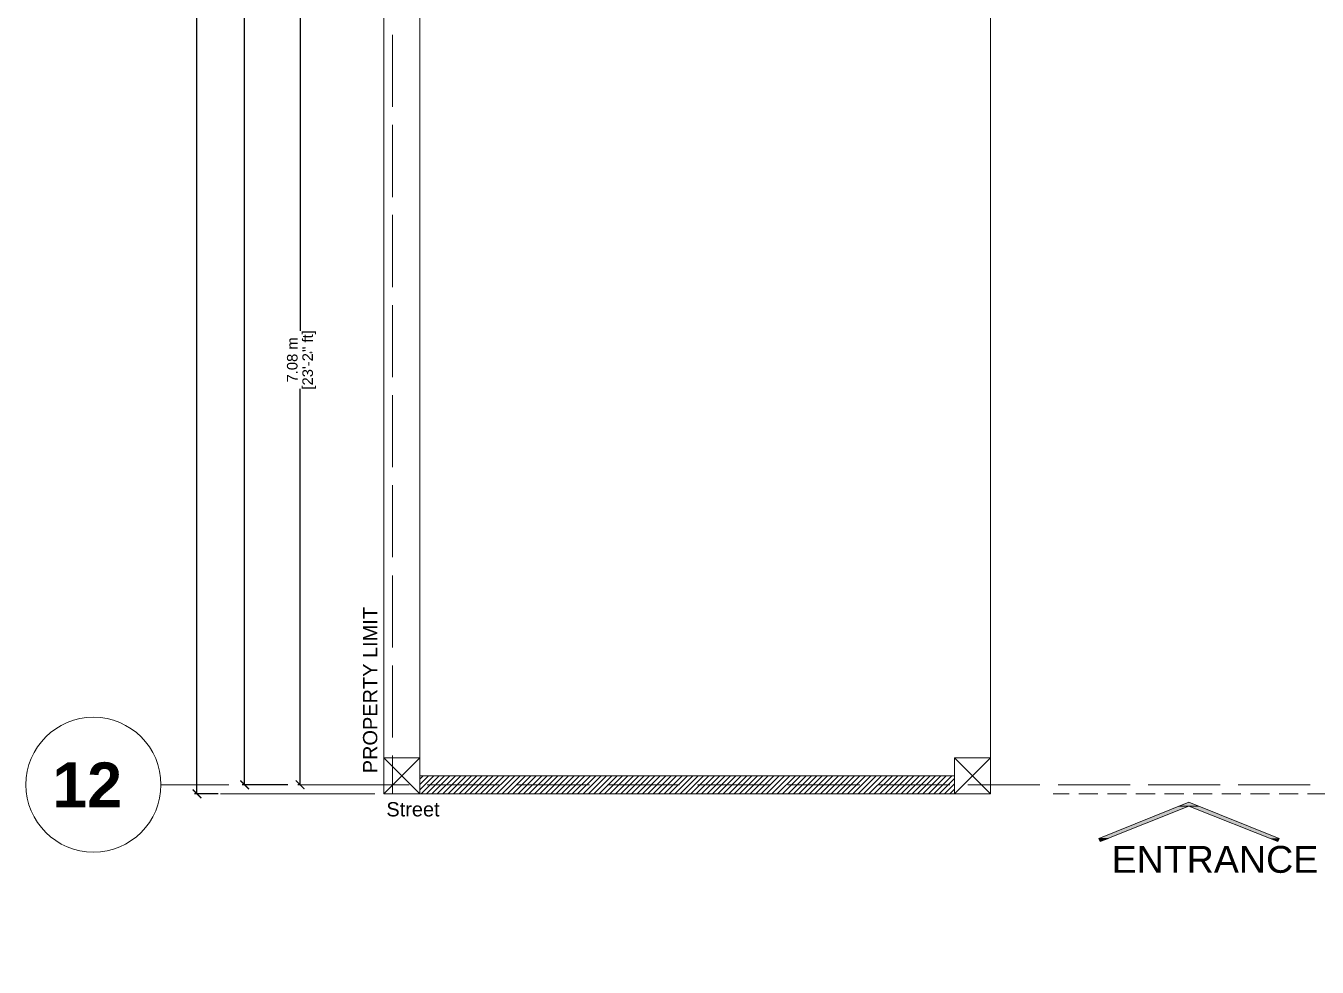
# Model space of a CAD drawing. Header units: metres. Extents: x 14 to 155, y 0 to 125.
# Drawn here: x 15.43 to 26.17, y 88.64 to 96.48 of the extents above; entities that cross this region are included whole.
import ezdxf

# ---------------------------------------------------------------- set-up
doc = ezdxf.new("R2010")
doc.units = ezdxf.units.M
doc.layers.get('Defpoints').update_dxf_attribs({"lineweight": 0})
for name, color, linetype in [('Edges', 7, 'Continuous'), ('PDF_Solid Fills', 7, 'Continuous'), ('PDF_Text', 255, 'Continuous')]:
    doc.layers.add(name, color=color, linetype=linetype)
doc.layers.add('PDF_Geometry', color=7, linetype='Continuous', true_color=0xc0c0c0)
doc.styles.add('PDF Arial', font='arial.ttf')
doc.styles.add('PDF Arial Bold', font='arialbd.ttf')
doc.styles.add('TEXTS', font='swissl.ttf')
doc.dimstyles.new('Copy of DIMTEXT', dxfattribs={"dimscale": 0.3, "dimtxt": 0.22, "dimasz": 0.18, "dimexe": 0.05, "dimexo": 0.05, "dimgap": 0.05, "dimtad": 0, "dimzin": 1, "dimdsep": 46, "dimtxsty": 'TEXTS', "dimblk": 'ARCHTICK', "dimcen": 0.1, "dimclrd": 256, "dimclre": 6, "dimclrt": 7, "dimadec": 0, "dimazin": 0, "dimtfac": 0.15, "dimtix": 1, "dimtofl": 0, "dimtmove": 1, "dimatfit": 3, "dimldrblk": 'OPEN', "dimfxl": 0, "dimtolj": 1, "dimtzin": 0, "dimarcsym": 0})

# ---------------------------------------------------------------- blocks, each defined once
blk = doc.blocks.new('_ArchTick')
at = {"color": 0, "linetype": 'ByBlock', "const_width": 0.15}
blk.add_lwpolyline([(-0.5, -0.5), (0.5, 0.5)], dxfattribs=at)
blk = doc.blocks.new('*D6')
at = {"layer": 'Defpoints', "color": 0, "transparency": 16777216}
for p in [(26.284, 121.625), (23.707, 0.001), (26.284, 0.031)]:
    blk.add_point(p, dxfattribs=at)
at = {"layer": 'Edges', "color": 6, "lineweight": -2, "transparency": 16777216}
for p, q in [((26.284, 0.391), (26.284, 0.011)), ((23.707, 0.021), (23.707, 0.051))]:
    blk.add_line(p, q, dxfattribs=at)
at = {"layer": 'Edges', "lineweight": -2, "transparency": 16777216}
for p, q in [((23.707, 0.031), (24.786, 0.031)), ((26.284, 0.031), (25.205, 0.031))]:
    blk.add_line(p, q, dxfattribs=at)
at = {"layer": 'Edges', "lineweight": -2, "transparency": 16777216, "xscale": 0.072, "yscale": 0.072, "zscale": 0.072, "rotation": 180}
blk.add_blockref('_ArchTick', (23.707, 0.031), dxfattribs=at)
at = {"layer": 'Edges', "lineweight": -2, "transparency": 16777216, "xscale": 0.072, "yscale": 0.072, "zscale": 0.072}
blk.add_blockref('_ArchTick', (26.284, 0.031), dxfattribs=at)
at = {"layer": 'Edges', "color": 7, "transparency": 16777216, "char_height": 0.088, "attachment_point": 5, "style": 'TEXTS'}
for s, insert in [('\\A1;2.58 m', (24.995, 0.096)), ('\\A1;[8\'-5{\\H0.15x;\\S1/2;}" ft]', (24.995, -0.046))]:
    blk.add_mtext(s, dxfattribs=dict(at, insert=insert))
blk = doc.blocks.new('_Open')
at = {"color": 0, "linetype": 'ByBlock', "lineweight": -2}
for p, q in [((-1, 0.17), (0, 0)), ((-1, -0.17), (0, 0)), ((0, 0), (-1, 0))]:
    blk.add_line(p, q, dxfattribs=at)
blk = doc.blocks.new('*D15')
at = {"layer": 'Defpoints', "color": 0, "transparency": 16777216}
for p in [(16.849, 121.087), (17.045, 121.087), (17.046, 90.085)]:
    blk.add_point(p, dxfattribs=at)
at = {"layer": 'Edges', "color": 6, "lineweight": -2, "transparency": 16777216}
for p, q in [((17.025, 121.087), (16.829, 121.087)), ((17.026, 90.085), (16.829, 90.085))]:
    blk.add_line(p, q, dxfattribs=at)
at = {"layer": 'Edges', "lineweight": -2, "transparency": 16777216}
for p, q in [((16.849, 121.087), (16.849, 105.86)), ((16.849, 90.085), (16.849, 105.311))]:
    blk.add_line(p, q, dxfattribs=at)
at = {"layer": 'Edges', "lineweight": -2, "transparency": 16777216, "xscale": 0.072, "yscale": 0.072, "zscale": 0.072}
for p, rotation in [((16.849, 121.087), 90), ((16.849, 90.085), 270)]:
    blk.add_blockref('_ArchTick', p, dxfattribs=dict(at, rotation=rotation))
at = {"layer": 'Edges', "color": 7, "transparency": 16777216, "char_height": 0.088, "attachment_point": 5, "rotation": 90, "style": 'TEXTS'}
for s, insert in [('\\A1;31.00 m', (16.784, 105.586)), ('\\A1;[101\'-8{\\H0.15x;\\S1/2;}" ft]', (16.926, 105.586))]:
    blk.add_mtext(s, dxfattribs=dict(at, insert=insert))
blk = doc.blocks.new('*D16')
at = {"layer": 'Defpoints', "color": 0, "transparency": 16777216}
for p in [(17.246, 121.012), (17.707, 121.012), (17.709, 90.16)]:
    blk.add_point(p, dxfattribs=at)
at = {"layer": 'Edges', "color": 6, "lineweight": -2, "transparency": 16777216}
for p, q in [((17.606, 121.012), (17.226, 121.012)), ((17.606, 90.16), (17.226, 90.16))]:
    blk.add_line(p, q, dxfattribs=at)
at = {"layer": 'Edges', "lineweight": -2, "transparency": 16777216}
for p, q in [((17.246, 121.012), (17.246, 105.86)), ((17.246, 90.16), (17.246, 105.311))]:
    blk.add_line(p, q, dxfattribs=at)
at = {"layer": 'Edges', "lineweight": -2, "transparency": 16777216, "xscale": 0.072, "yscale": 0.072, "zscale": 0.072}
for p, rotation in [((17.246, 121.012), 90), ((17.246, 90.16), 270)]:
    blk.add_blockref('_ArchTick', p, dxfattribs=dict(at, rotation=rotation))
at = {"layer": 'Edges', "color": 7, "transparency": 16777216, "char_height": 0.088, "attachment_point": 5, "rotation": 90, "style": 'TEXTS'}
for s, insert in [('\\A1;30.85 m', (17.18, 105.586)), ('\\A1;[101\'-2{\\H0.15x;\\S3/4;}" ft]', (17.322, 105.586))]:
    blk.add_mtext(s, dxfattribs=dict(at, insert=insert))
blk = doc.blocks.new('*D27')
at = {"layer": 'Defpoints', "color": 0, "transparency": 16777216}
for p in [(17.708, 97.235), (17.708, 90.16), (17.709, 90.16)]:
    blk.add_point(p, dxfattribs=at)
at = {"layer": 'Edges', "color": 6, "lineweight": -2, "transparency": 16777216}
for p, q in [((17.708, 97.235), (17.688, 97.235)), ((17.708, 90.16), (17.688, 90.16))]:
    blk.add_line(p, q, dxfattribs=at)
at = {"layer": 'Edges', "lineweight": -2, "transparency": 16777216}
for p, q in [((17.708, 97.235), (17.708, 93.94)), ((17.708, 90.16), (17.708, 93.456))]:
    blk.add_line(p, q, dxfattribs=at)
at = {"layer": 'Edges', "lineweight": -2, "transparency": 16777216, "xscale": 0.072, "yscale": 0.072, "zscale": 0.072}
for p, rotation in [((17.708, 97.235), 90), ((17.708, 90.16), 270)]:
    blk.add_blockref('_ArchTick', p, dxfattribs=dict(at, rotation=rotation))
at = {"layer": 'Edges', "color": 7, "transparency": 16777216, "char_height": 0.088, "attachment_point": 5, "rotation": 90, "style": 'TEXTS'}
for s, insert in [('\\A1;7.08 m', (17.643, 93.698)), ('\\A1;[23\'-2{\\H0.15x;\\S1/2;}" ft]', (17.784, 93.698))]:
    blk.add_mtext(s, dxfattribs=dict(at, insert=insert))

msp = doc.modelspace()

# ---------------------------------------------------------------- linework, layer by layer
at = {"layer": 'PDF_Geometry', "color": 0, "lineweight": 5}
for points in [[(18.704, 90.085), (18.405, 90.386), (18.404, 121.087), (40.404, 121.088), (40.405, 90.387), (40.106, 90.387), (40.104, 120.788), (18.703, 120.788), (18.704, 90.386)], [(26.209, 103.237), (23.453, 103.237), (23.454, 90.235)], [(18.405, 90.386), (18.704, 90.386), (18.405, 90.085)], [(23.155, 90.386), (23.454, 90.085)], [(23.454, 90.386), (23.155, 90.085)]]:
    msp.add_lwpolyline(points, dxfattribs=at)
at = {"layer": 'PDF_Geometry', "color": 0, "lineweight": 0}
for points in [[(18.478, 96.405), (18.478, 95.804)], [(18.478, 95.654), (18.478, 95.054)], [(18.478, 94.905), (18.478, 94.305)], [(18.478, 94.155), (18.478, 93.554)], [(18.478, 93.404), (18.478, 92.804)], [(18.478, 92.655), (18.478, 92.055)], [(18.478, 91.904), (18.478, 91.304)], [(18.478, 91.154), (18.478, 90.554)], [(18.478, 90.405), (18.478, 90.085)], [(18.704, 90.208), (18.731, 90.235)], [(18.704, 90.163), (18.776, 90.235)], [(18.704, 90.118), (18.821, 90.235)], [(18.715, 90.085), (18.866, 90.235)], [(18.76, 90.085), (18.911, 90.235)], [(18.805, 90.085), (18.955, 90.235)], [(18.85, 90.085), (19, 90.235)], [(18.895, 90.085), (19.045, 90.235)], [(18.939, 90.085), (19.09, 90.235)], [(18.986, 90.085), (19.135, 90.235)], [(19.031, 90.085), (19.179, 90.235)], [(19.075, 90.085), (19.224, 90.235)], [(19.12, 90.085), (19.269, 90.235)], [(19.165, 90.085), (19.315, 90.235)], [(19.21, 90.085), (19.36, 90.235)], [(19.255, 90.085), (19.405, 90.235)], [(19.299, 90.085), (19.45, 90.235)], [(19.344, 90.085), (19.495, 90.235)], [(19.389, 90.085), (19.539, 90.235)], [(19.434, 90.085), (19.584, 90.235)], [(19.479, 90.085), (19.629, 90.235)], [(19.523, 90.085), (19.674, 90.235)], [(19.568, 90.085), (19.719, 90.235)], [(19.613, 90.085), (19.764, 90.235)], [(19.658, 90.085), (19.808, 90.235)], [(19.703, 90.085), (19.853, 90.235)], [(19.749, 90.085), (19.898, 90.235)], [(19.794, 90.085), (19.943, 90.235)], [(19.839, 90.085), (19.988, 90.235)], [(19.884, 90.085), (20.032, 90.235)], [(19.928, 90.085), (20.077, 90.235)], [(19.973, 90.085), (20.124, 90.235)], [(20.018, 90.085), (20.168, 90.235)], [(20.063, 90.085), (20.213, 90.235)], [(20.108, 90.085), (20.258, 90.235)], [(20.152, 90.085), (20.303, 90.235)], [(20.197, 90.085), (20.348, 90.235)], [(20.242, 90.085), (20.392, 90.235)], [(20.287, 90.085), (20.437, 90.235)], [(20.332, 90.085), (20.482, 90.235)], [(20.376, 90.085), (20.527, 90.235)], [(20.421, 90.085), (20.572, 90.235)], [(20.466, 90.085), (20.617, 90.235)], [(20.512, 90.085), (20.661, 90.235)], [(20.557, 90.085), (20.706, 90.235)], [(20.602, 90.085), (20.751, 90.235)], [(20.647, 90.085), (20.796, 90.235)], [(20.692, 90.085), (20.841, 90.235)], [(20.737, 90.085), (20.887, 90.235)], [(20.781, 90.085), (20.932, 90.235)], [(20.826, 90.085), (20.977, 90.235)], [(20.871, 90.085), (21.021, 90.235)], [(20.916, 90.085), (21.066, 90.235)], [(20.961, 90.085), (21.111, 90.235)], [(21.005, 90.085), (21.156, 90.235)], [(21.05, 90.085), (21.201, 90.235)], [(21.095, 90.085), (21.245, 90.235)], [(21.14, 90.085), (21.29, 90.235)], [(21.185, 90.085), (21.335, 90.235)], [(21.229, 90.085), (21.38, 90.235)], [(21.276, 90.085), (21.425, 90.235)], [(21.321, 90.085), (21.469, 90.235)], [(21.365, 90.085), (21.514, 90.235)], [(21.41, 90.085), (21.559, 90.235)], [(21.455, 90.085), (21.604, 90.235)], [(21.5, 90.085), (21.65, 90.235)], [(21.545, 90.085), (21.695, 90.235)], [(21.589, 90.085), (21.74, 90.235)], [(21.634, 90.085), (21.785, 90.235)], [(21.679, 90.085), (21.83, 90.235)], [(21.724, 90.085), (21.874, 90.235)], [(21.769, 90.085), (21.919, 90.235)], [(21.814, 90.085), (21.964, 90.235)], [(21.858, 90.085), (22.009, 90.235)], [(21.903, 90.085), (22.054, 90.235)], [(21.948, 90.085), (22.098, 90.235)], [(21.993, 90.085), (22.143, 90.235)], [(22.038, 90.085), (22.188, 90.235)], [(22.084, 90.085), (22.233, 90.235)], [(22.129, 90.085), (22.278, 90.235)], [(22.174, 90.085), (22.322, 90.235)], [(22.218, 90.085), (22.367, 90.235)], [(22.263, 90.085), (22.414, 90.235)], [(22.308, 90.085), (22.458, 90.235)], [(22.353, 90.085), (22.503, 90.235)], [(22.398, 90.085), (22.548, 90.235)], [(22.442, 90.085), (22.593, 90.235)], [(22.487, 90.085), (22.638, 90.235)], [(22.532, 90.085), (22.683, 90.235)], [(22.577, 90.085), (22.727, 90.235)], [(22.622, 90.085), (22.772, 90.235)], [(22.667, 90.085), (22.817, 90.235)], [(22.711, 90.085), (22.862, 90.235)], [(22.756, 90.085), (22.907, 90.235)], [(22.801, 90.085), (22.951, 90.235)], [(22.847, 90.085), (22.996, 90.235)], [(22.892, 90.085), (23.041, 90.235)], [(22.937, 90.085), (23.086, 90.235)], [(22.982, 90.085), (23.131, 90.235)], [(23.027, 90.085), (23.155, 90.213)], [(16.552, 90.16), (17.115, 90.16)], [(18.33, 90.085), (17.046, 90.085)], [(18.405, 90.16), (17.709, 90.16)], [(18.016, 90.16), (18.616, 90.16)], [(18.765, 90.16), (19.365, 90.16)], [(19.515, 90.16), (20.116, 90.16)], [(20.266, 90.16), (20.866, 90.16)], [(21.015, 90.16), (21.615, 90.16)], [(21.766, 90.16), (22.366, 90.16)], [(22.516, 90.16), (23.116, 90.16)], [(23.071, 90.085), (23.155, 90.168)], [(23.116, 90.085), (23.155, 90.123)], [(23.265, 90.16), (23.865, 90.16)], [(23.976, 90.085), (24.108, 90.085)], [(24.016, 90.16), (24.616, 90.16)], [(24.188, 90.085), (24.347, 90.085)], [(24.427, 90.085), (24.585, 90.085)], [(24.665, 90.085), (24.824, 90.085)], [(24.766, 90.16), (25.366, 90.16)], [(24.902, 90.085), (25.062, 90.085)], [(25.141, 90.085), (25.299, 90.085)], [(25.379, 90.085), (25.538, 90.085)], [(25.515, 90.16), (26.115, 90.16)], [(25.618, 90.085), (25.776, 90.085)], [(25.856, 90.085), (26.014, 90.085)], [(26.093, 90.085), (26.253, 90.085)]]:
    msp.add_lwpolyline(points, dxfattribs=at)
at = {"layer": 'PDF_Geometry', "color": 0, "lineweight": 5}
for points in [[(18.405, 90.085), (18.704, 90.085), (18.704, 90.386), (18.405, 90.386)], [(23.155, 90.085), (23.454, 90.085), (23.454, 90.386), (23.155, 90.386)], [(18.704, 90.085), (23.155, 90.085), (23.155, 90.235), (18.704, 90.235)]]:
    msp.add_lwpolyline(points, close=True, dxfattribs=at)
at = {"layer": 'PDF_Geometry', "color": 0, "lineweight": 0}
for points in [[(24.355, 89.714), (25.106, 90.015), (25.856, 89.714), (25.845, 89.687), (25.106, 89.983), (24.366, 89.687)], [(25.105, 90.015), (25.187, 89.983), (25.025, 89.983)], [(24.355, 89.714), (24.437, 89.714), (24.366, 89.687)]]:
    msp.add_lwpolyline(points, close=True, dxfattribs=at)
msp.add_circle((15.988, 90.161), 0.562, dxfattribs=at)
at = {"layer": 'PDF_Solid Fills', "color": 0, "transparency": 33554559}
for points in [[(25.025, 89.983), (24.437, 89.714), (24.355, 89.714)], [(25.105, 89.983), (25.025, 89.983), (24.437, 89.714)], [(25.025, 89.983), (25.187, 89.983), (25.105, 90.015)], [(25.105, 89.983), (25.774, 89.714), (25.856, 89.714)], [(25.105, 89.983), (25.187, 89.983), (25.856, 89.714)], [(24.355, 89.714), (24.366, 89.687), (24.437, 89.714)], [(25.774, 89.714), (25.856, 89.714), (25.845, 89.687)]]:
    msp.add_solid(points, dxfattribs=at)

# ---------------------------------------------------------------- texts
at = {"layer": 'PDF_Text', "color": 0, "attachment_point": 7}
for s, insert, char_height, rotation, style in [('PROPERTY LIMIT', (18.352, 90.256), 0.11895, 90.0022, 'PDF Arial'), ('12', (15.646, 89.973), 0.3732, 0.0022, 'PDF Arial Bold'), ('Street', (18.426, 89.895), 0.1189, 0.0022, 'PDF Arial'), ('ENTRANCE', (24.462, 89.424), 0.2239, 0.0022, 'PDF Arial')]:
    msp.add_mtext(s, dxfattribs=dict(at, insert=insert, char_height=char_height, rotation=rotation, style=style))

# ---------------------------------------------------------------- dimensions: what is measured, and where the dimension line sits
at = {"layer": 'Edges'}
dim = msp.add_linear_dim(base=(26.284, 0.031), p1=(23.707, 0.001), p2=(26.284, 121.625), dimstyle='Copy of DIMTEXT', override={"dimscale": 0.4, "dimpost": ' m\\X', "dimfxl": 0.9, "dimfxlon": 1}, dxfattribs=at)
dim.commit()
dim.dimension.update_dxf_attribs({"geometry": '*D6', "text_midpoint": (24.995, 0.031)})
for base, p1, p2, picture, middle in [((16.849, 121.087), (17.046, 90.085), (17.045, 121.087), '*D15', (16.849, 105.586)), ((17.246, 121.012), (17.709, 90.16), (17.707, 121.012), '*D16', (17.246, 105.586)), ((17.7078, 90.1601), (17.7084, 97.2352), (17.7087, 90.1601), '*D27', (17.7078, 93.6977))]:
    dim = msp.add_linear_dim(base=base, p1=p1, p2=p2, angle=90, dimstyle='Copy of DIMTEXT', override={"dimscale": 0.4, "dimpost": ' m\\X', "dimfxl": 0.9, "dimfxlon": 1}, dxfattribs=at)
    dim.commit()
    dim.dimension.update_dxf_attribs({"geometry": picture, "text_midpoint": middle})

doc.saveas('drawing.dxf')
